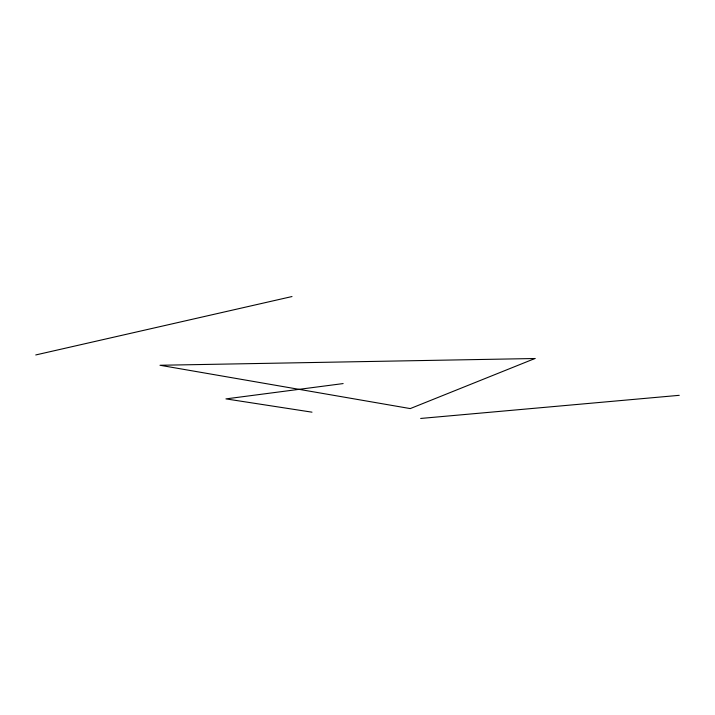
<?xml version="1.0" encoding="UTF-8"?>
<svg xmlns="http://www.w3.org/2000/svg" width="715" height="715" viewBox="0 0 715 715"><rect width="100%" height="100%" fill="white"/><g stroke="black" fill="none" stroke-linecap="round" stroke-linejoin="round"><path stroke-width="1.07" d="M35.75 354.953L292.006 296.546M343.137 383.58L225.94 398.89L311.99 412.171M420.67 418.454L679.25 395.324M534.945 358.51L410.258 408.587L159.99 365.267L534.945 358.51"/></g></svg>
